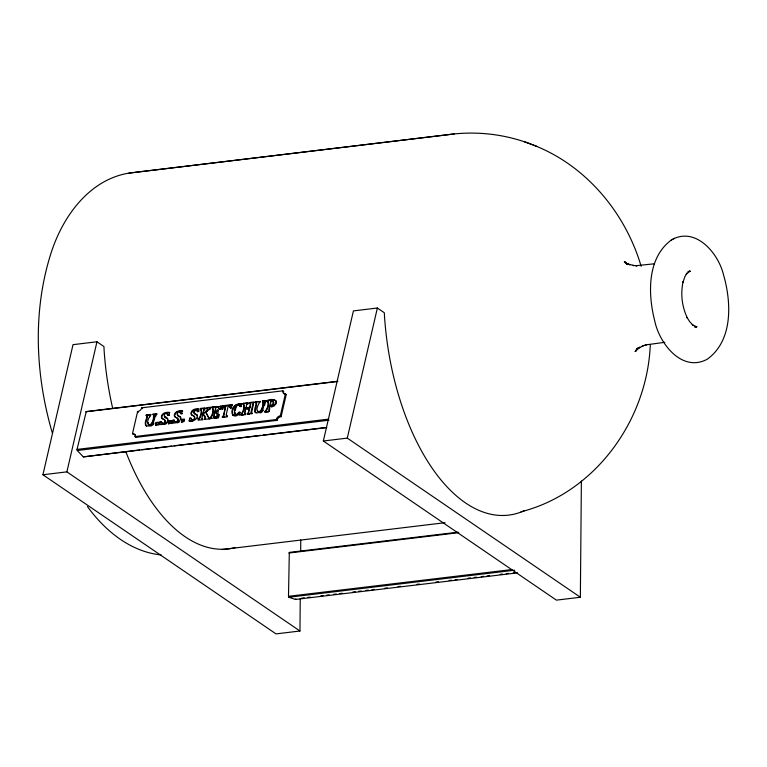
<?xml version="1.0" encoding="UTF-8"?>
<svg xmlns="http://www.w3.org/2000/svg" width="767" height="767" viewBox="0 0 767 767"><rect width="100%" height="100%" fill="white"/><g stroke="black" fill="none" stroke-linecap="round" stroke-linejoin="round"><path stroke-width="1.15" d="M517.61 572.844L295.439 599.458L288.91 597.234L288.497 596.314L289.312 552.393L458.024 532.183M112.672 408.245A192.536 99.931 83.1 0 1 104.139 350.73L103.928 346.531L96.968 341.775L73.018 344.661L42.933 474.754L276.005 633.887L299.964 631.011L300.242 598.663M300.664 550.744L300.76 539.968M524.331 510.697A192.536 99.931 83.1 0 1 384.545 316.972L384.334 312.773L377.374 308.018L353.414 310.903L323.338 440.996L556.411 600.139L580.36 597.253L581.376 481.053M650.301 344.46C647.444 419.827 595.413 492.807 520.994 511.81M202.239 418.379L202.766 419.846L197.944 419.971L198.068 419.415C200.455 417.469 202.296 411.064 200.484 408.984L200.609 408.428L205.048 407.891L203.84 409.405L202.948 413.145C204.568 414.333 209.822 409.29 206.965 408.197L207.1 407.641L211.414 407.124L205.959 412.406L209.439 419.041L204.473 419.185L205.115 417.545L202.9 414.046L201.817 418.379L202.891 419.29M164.541 415.493L164.704 416.644M180.974 419.3L180.791 417.363L177.503 414.985M148.405 422.665C148.654 431.581 155.902 417.756 153.937 415.704L152.997 414.151L156.708 413.71L155.5 415.263L153.16 423.681A3.241 2.272 -43.5 0 1 151.665 425.139L148.875 426.011L146.229 425.781M226.629 414.909L227.157 416.912L222.114 417.056L223.437 415.493L225.575 406.376L224.089 406.673L222.612 408.658L221.452 408.801L222.133 405.829L232.075 404.631L231.394 407.603L230.234 407.747L229.688 406.031L228.192 406.069L226.112 415.177L227.291 416.347M245.095 412.684L245.507 414.698L240.685 414.822L240.819 414.266C243.197 412.32 245.047 405.925 243.225 403.835L243.36 403.279L247.789 402.742L248.048 403.71L247.789 402.742M299.964 631.011L66.892 471.868L96.968 341.775M326.713 427.603L83.335 456.892L77.256 450.507L77.026 449.424L86.268 411.543L337.95 381.247M282.908 390.825A3.758 2.637 -43.5 0 0 285.439 393.73L286.216 394.554L281.106 416.663A3.758 2.637 -43.5 0 0 277.04 420.354L135.807 437.363L135.03 436.538A3.758 2.637 -43.5 0 0 132.499 433.633L137.609 411.524A3.758 2.637 -43.5 0 0 141.674 407.823L282.908 390.825L283.685 391.64A3.758 2.637 -43.5 0 0 284.068 393.902M146.123 425.819C144.014 422.885 149.047 418.034 146.545 415.935L146.276 414.966L150.715 414.429L150.581 414.985C142.298 427.65 153.927 428.446 153.544 415.292L153.429 414.918M146.545 415.935L146.276 414.966M153.812 415.33L152.997 414.151M156.123 422.521L155.922 425.484L155.538 425.071L156.123 422.521L158.395 422.243L158.194 425.206M162.546 418.811C166.247 419.012 166.295 424.343 162.47 423.748L161.204 421.62L160.044 421.764L159.44 424.362C163.016 425.282 168.922 422.953 167.522 418.504C161.386 418.159 165.471 409.894 167.714 414.985L169.267 415.263L167.714 414.985M159.833 424.774L160.044 421.764M168.874 414.851L169.44 412.397C166.449 411.984 162.374 412.78 161.511 416.155A3.528 2.474 -43.5 0 0 161.818 418.14L163.965 419.76M169.008 420.968L168.807 423.93L169.008 420.968L171.281 420.7L171.079 423.662L171.472 421.955M172.93 420.211L174.473 420.479L172.93 420.211L172.326 422.818C175.902 423.729 181.808 421.399 180.408 416.951C174.272 416.606 178.366 408.341 180.6 413.442L182.153 413.71L180.6 413.442M172.719 423.221L173.323 420.623M181.76 413.298L182.325 410.844C179.334 410.431 175.26 411.237 174.397 414.602A3.528 2.474 -43.5 0 0 174.713 416.586L177.886 418.801M181.894 419.415L181.693 422.377L181.894 419.415L184.166 419.146L184.166 421.256M184.166 419.146L183.581 421.697L181.309 421.975M192.872 421.169L189.411 421.217L189.622 418.197L190.782 418.063L192.057 420.182C195.873 420.776 195.834 415.446 192.133 415.254M189.411 421.217L189.622 418.197M198.845 411.697L199.027 408.84C196.036 408.418 191.951 409.223 191.098 412.598A3.528 2.474 -43.5 0 0 191.405 414.573L194.578 416.788M198.461 419.817C200.849 417.871 202.689 411.476 200.868 409.386L200.609 408.428M202.373 419.434L202.507 418.878M207.358 408.61L207.1 407.641M209.046 418.629L208.499 417.756M212.267 407.565L212.66 407.967C214.482 410.057 212.632 416.452 210.254 418.398L210.12 418.955L209.861 417.996C212.248 416.05 214.089 409.645 212.267 407.565L212.401 407.009L221.164 406.405L212.401 407.009M212.66 407.967L212.795 407.411M219.295 414.851L218.135 414.995L216.601 417.056L213.868 417.545L214.53 412.617L216.208 412.521L216.946 413.979L216.208 412.521M214.75 411.63L216.476 411.323L217.349 410.134L217.742 410.546L216.869 411.726L214.75 411.63L215.69 407.574L218.413 407.402L219.391 409.233L220.541 409.099L218.998 408.821L218.47 407.728M213.868 417.545L214.53 412.617M215.144 412.042L215.843 408.993M217.895 413.864L218.307 410.019L217.349 410.134M220.158 408.686L220.781 405.992M222.612 408.658L222.996 409.07L221.836 409.214L222.133 405.829M224.827 417.19L222.497 417.469L223.83 415.906L225.575 406.376M226.773 416.5L226.898 415.944M239.62 415.129L239.822 412.157L238.662 412.291L237.224 414.209L235.181 414.362M236.226 415.944C230.503 417.027 231.183 409.147 233.993 406.405A5.35 3.749 -43.5 0 1 235.814 404.765L238.873 403.682L241.768 403.72L241.202 406.174L240.052 406.318L239.314 404.708A2.522 1.764 -43.5 0 0 237.444 405.129C232.564 407.296 234.501 419.559 239.055 412.704L240.205 412.569L239.822 412.157M243.292 414.966L241.078 415.235L241.202 414.679C243.59 412.732 245.44 406.328 243.618 404.247L243.225 403.835M243.618 404.247L243.36 403.279M249.726 414.19L247.52 414.458L248.633 413.183L249.304 408.428L245.488 408.888L244.558 413.231L245.641 414.142M251.116 412.761L252.055 413.365L251.116 412.761L251.135 411.505L252.995 403.538L254.213 401.975L249.802 402.502L250.742 404.056L249.937 407.766L246.121 408.226L246.658 404.084L247.664 403.298M245.354 411.553L245.488 408.888M246.121 408.226L246.552 406.347M245.124 414.285L245.248 413.729M247.52 414.458L247.262 413.49L248.24 412.771L249.304 408.428M250.617 403.682L249.802 402.502M249.937 407.766L250.224 403.269M251.931 413.931L251.672 412.962M255.19 412.147L256.6 403.557L255.67 401.793L260.492 401.668L255.67 401.793M255.929 402.761L256.063 402.205M266.101 400.537L266.36 401.505L266.101 400.537L262.381 400.988L262.937 402.129C263.321 415.283 251.681 414.477 259.975 401.822L260.099 401.266M257.597 410.7C260.492 416.845 263.934 403.873 263.33 402.531L262.381 400.988M264.615 405.292L265.104 403.183M268.661 411.908L265.257 412.32L264.998 411.352C267.376 409.405 269.227 403.011 267.405 400.92L267.539 400.364C270.77 398.37 279.504 399.559 275.42 404.803M265.257 412.32L265.382 411.764C267.769 409.818 269.61 403.423 267.798 401.333L267.405 400.92M267.798 401.333L267.539 400.364M267.923 400.777L273.819 400.115L275.852 400.566C276.954 404.171 272.774 406.951 269.505 406.663L268.738 410.163L269.409 411.361L264.864 411.908M269.725 405.714L270.828 400.949L272.879 400.901C275.257 402.608 272.784 406.596 270.109 406.117L269.725 405.714L272.764 404.362L273.215 401.141M269.687 407.977L269.399 411.122M270.77 403.26L270.828 400.949M135.03 436.538L276.264 419.539A3.758 2.637 -43.5 0 1 280.329 415.839L285.439 393.73M580.36 597.253L347.288 438.12L377.374 308.018M155.711 416.347L156.113 415.215M149.699 417.085L149.901 416.356M204.032 410.537L204.434 409.415M218.422 417.957L219.007 415.887M235.201 410.489L235.891 408.255M177.58 413.499L177.589 415.091M197.32 418.283L197.665 417.296M637.224 348.496L636.447 350.241L637.444 348.113M253.57 403.538L251.509 413.173M265.286 402.502L265.833 401.745M153.918 423.413L153.553 424.084A3.241 2.272 -43.5 0 1 152.614 425.148M262.937 410.92L263.302 410.24M209.727 418.552L218.029 417.555L218.902 414.439L217.751 414.583L216.217 416.644L213.485 417.133M204.597 418.629L204.99 419.031C206.534 417.775 204.281 414.554 202.728 414.065M636.763 349.311L635.507 351.411L637.118 348.995M236.303 407.354L236.773 406.606M194.53 411.093L194.281 413.087M295.439 599.458L295.87 598.826M637.655 348.199L635.066 351.583L639.793 347.096L637.137 349.1L643.609 345.505L642.286 346.013L646.6 344.623L645.277 344.958L664.845 342.312M247.051 404.497L246.984 403.653M209.535 409.674L210.465 408.801M223.916 407.517L224.472 407.085M671.346 239.994C646.897 258.115 647.885 294.212 654.721 320.836C659.246 343.252 681.844 372.877 707.251 359.224C733.185 340.558 731.507 302.217 723.482 274.691C718.315 253.024 695.343 225.997 671.346 239.994L672.506 239.381M273.685 406.242L274.644 405.609M194.856 410.776L197.033 410.326L197.685 411.841M179.325 421.917L177.34 422.933M673.321 238.949L674.5 238.326M83.335 456.892L139.68 449.913M204.741 409.127L205.307 408.859L204.914 408.447M265.967 401.093L264.893 402.09L262.554 410.508A3.241 2.272 -43.5 0 1 261.058 411.965L257.175 412.905L255.123 412.243M164.445 424.487C168.922 423.624 169.363 417.382 164.617 416.539M150.773 426.116L151.435 425.867M260.157 412.943L261.442 412.378A3.241 2.272 -43.5 0 0 262.007 411.975M239.227 414.717L235.833 415.541L232.679 414.957M530.515 143.985C504.35 133.937 475.588 130.841 447.842 134.704L128.942 173.102C89.288 179.66 63.115 216.15 51.351 252.113C32.406 310.549 35.234 374.67 52.386 433.173M271.221 406.951L272.553 406.683M271.211 401.362L273.273 401.304M454.332 133.937L128.942 173.102M654.261 263.8L635.776 265.727L637.147 265.737L632.622 265.42L634.031 265.603L626.898 263.656L628.422 264.232M687.961 271.528L690.329 271.24L688.469 271.585L690.003 271.154L686.187 274.174L687.059 273.052L684.921 276.599L682.841 282.611L683.09 281.7C680.406 293.857 681.978 306.982 687.462 318.161L687.011 317.346L689.533 321.498L693.368 325.639L692.256 324.757L696.676 326.809L695.084 326.761L696.973 326.656L694.605 326.934M85.722 411.812L337.403 381.506M146.67 415.369L151.099 414.842M153.381 414.563L157.101 414.122M201.002 408.83L205.431 408.303M207.483 408.054L211.797 407.536M222.526 406.242L232.468 405.043M243.743 403.682L248.182 403.154M250.195 402.915L254.596 402.378M262.774 401.4L266.485 400.949M225.277 406.874L225.958 406.788M198.452 411.285L197.301 411.428C195.134 406.318 190.887 414.621 197.1 414.87C198.538 419.348 192.632 421.735 189.027 420.805M240.052 406.318L241.595 406.587M230.234 407.747L231.778 408.015M245.728 407.814L249.553 407.363M202.948 413.145C204.521 412.79 208.739 409.348 206.965 408.197M246.83 409.175L249.687 408.83M214.913 413.029L216.601 412.934M216.553 413.566L217.512 413.451M160.437 422.166L161.588 422.032M190.015 418.609L191.175 418.466M156.516 422.933L158.788 422.655M169.402 421.38L171.674 421.102M182.287 419.827L184.559 419.549M155.538 425.071L157.81 424.803M168.424 423.518L170.696 423.25M247.127 414.046L251.538 413.518M214.865 418.389L217.234 418.101M77.026 449.424L328.707 419.118M77.256 450.507L328.947 420.201M142.048 449.625L152.738 448.34M155.116 448.053L171.731 446.058M174.109 445.771L260.77 435.34M263.148 435.052L324.882 427.622M42.933 474.754L66.892 471.868M323.338 440.996L347.288 438.12M222.181 549.527L445.052 522.691M288.881 553.026L458.781 532.672M288.497 596.314L511.857 569.565M288.91 597.234L514.647 570.197M301.805 598.116L304.183 597.829M307.749 597.407L310.127 597.119M320.817 595.834L323.195 595.556M326.761 595.125L329.129 594.847M333.885 594.272L336.262 593.994M339.829 593.562L342.207 593.274M352.897 591.999L355.274 591.712M358.831 591.28L361.209 591.002M365.964 590.427L368.342 590.149M371.909 589.718L374.277 589.439M384.976 588.155L387.354 587.867M398.044 586.592L400.422 586.304M417.056 584.31L419.424 584.023M436.059 582.038L438.436 581.75M449.126 580.466L451.504 580.188M455.071 579.756L457.448 579.468M468.138 578.193L470.516 577.906M474.083 577.484L476.46 577.196M481.206 576.631L483.584 576.343M487.15 575.912L489.528 575.634M500.218 574.349L502.596 574.061M506.162 573.639L508.531 573.352M513.286 572.786L515.664 572.498M197.915 409.147L193.188 410.46L191.482 413.001A3.528 2.474 -43.5 0 0 191.788 414.985M179.449 412.262L180.629 412.531L180.993 413.844M161.156 554.944C130.524 551.837 104.945 530.697 87.448 506.536M229.745 406.376L230.618 408.149M167.072 413.797L168.107 415.398M255.545 402.349L256.6 403.135M146.152 415.522L147.206 416.308M530.975 144.177C584.722 163.889 625.182 211.922 641.126 266.274M524.254 141.636L537.121 146.478M624.52 262.295L629.947 264.979M175.432 417.258C179.133 417.459 179.181 422.79 175.355 422.195L174.56 421.323M194.195 412.972L197.493 415.359M626.131 263.091L627.722 264.078L624.3 261.748L627.617 264.433L624.76 261.825L626.486 263.57M256.005 413.02C252.659 410.47 256.475 406.011 256.207 402.723M146.612 426.193C143.237 423.672 147.111 419.156 146.813 415.896M280.329 415.839L281.106 416.663M276.264 419.539L277.04 420.354M241.768 403.72L242.161 404.132L239.266 404.094L236.207 405.177A5.35 3.749 -43.5 0 0 234.386 406.807L232.535 410.757L232.727 414.976M205.959 412.406L208.605 417.737M182.325 410.844L182.719 411.256C179.727 410.844 175.643 411.639 174.79 415.014A3.528 2.474 -43.5 0 0 175.097 416.999M169.44 412.397L169.833 412.809C166.842 412.387 162.757 413.192 161.904 416.567A3.528 2.474 -43.5 0 0 162.211 418.542M141.674 407.823L142.451 408.648M137.609 411.524L138.386 412.349M132.499 433.633L133.276 434.458A3.758 2.637 -43.5 0 1 135.423 435.11M627.425 264.586L625.958 262.755L627.118 264.27M194.482 416.692L194.454 418.456L193.409 419.52L191.664 419.77L190.782 418.063M177.781 418.705L177.752 420.46L176.717 421.534L174.972 421.783L174.09 420.067M164.895 420.258L164.867 422.013L163.831 423.077L162.086 423.336L161.204 421.62M235.239 414.448L234.884 412.531M240.445 406.721L239.697 405.11A2.522 1.764 -43.5 0 0 238.441 405.235M286.216 394.554A3.758 2.637 -43.5 0 1 284.988 394.478M135.893 436.931A3.758 2.637 -43.5 0 1 135.807 437.363M235.574 547.465A192.536 99.931 83.1 0 1 125.865 451.773"/></g></svg>
